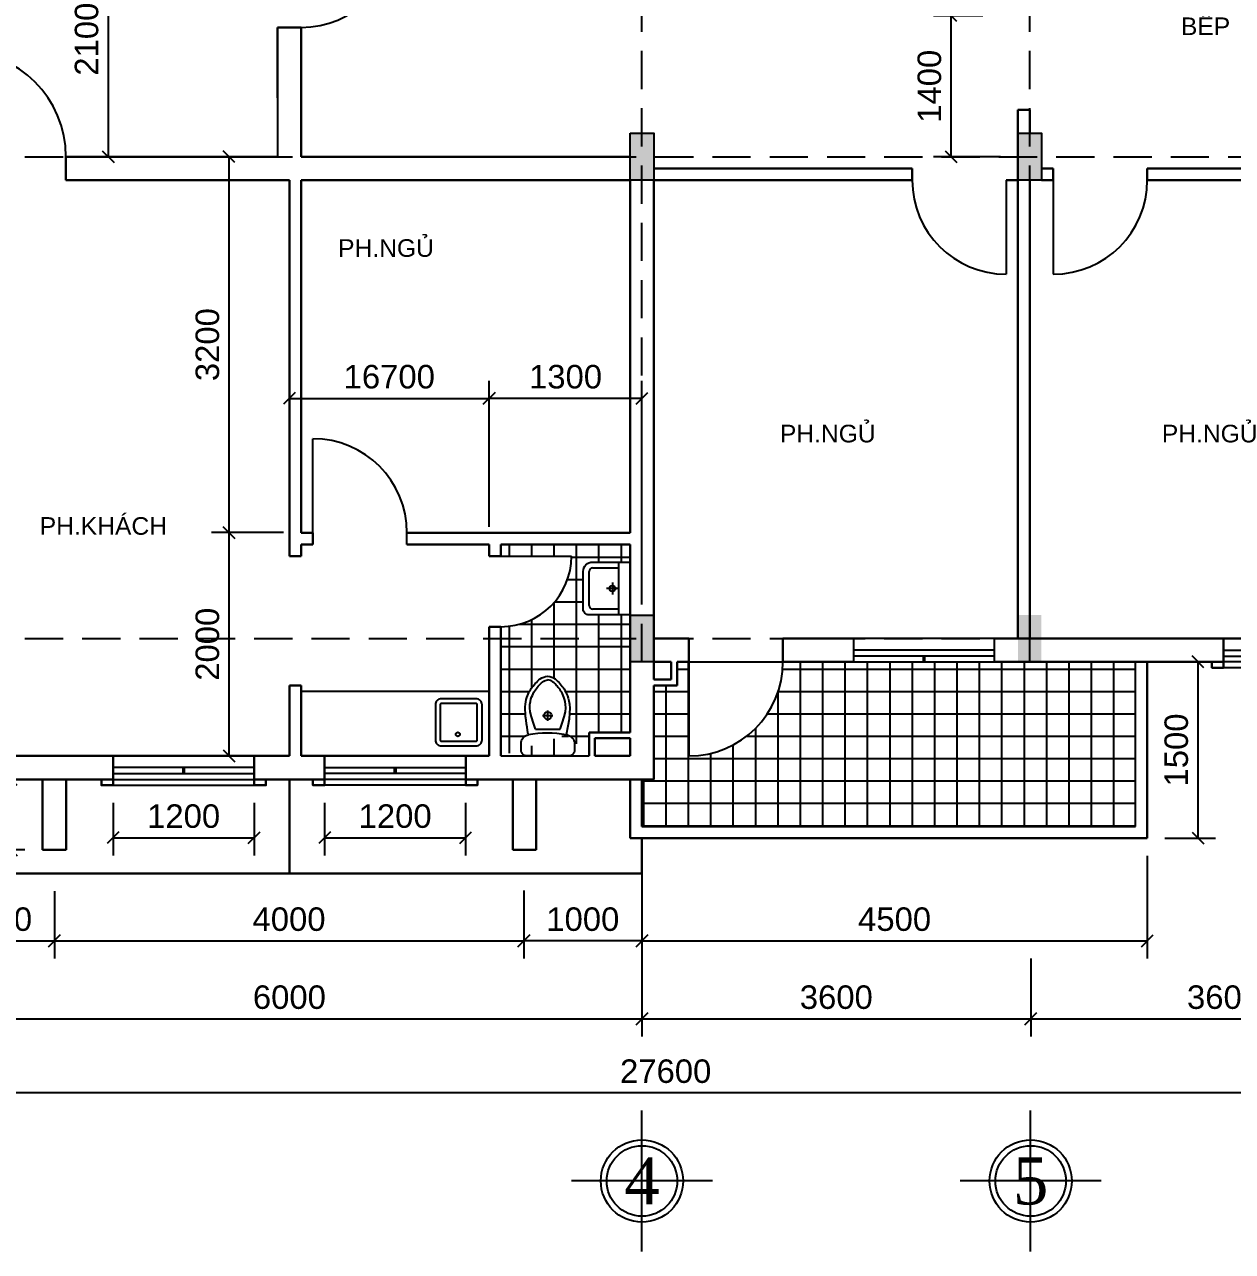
# Model space of a CAD drawing. Extents: x -100 to 171306, y -3236 to 60448.
# Drawn here: x 13390 to 23669, y 31381 to 41824 of the extents above; entities that cross this region are included whole.
import ezdxf
from ezdxf.enums import TextEntityAlignment as Align

# ---------------------------------------------------------------- set-up
doc = ezdxf.new("R2010")
doc.units = 0
doc.header["$LTSCALE"] = 1300
doc.linetypes.add('HIDDEN', pattern=[0.375, 0.25, -0.125])
doc.layers.get('0').update_dxf_attribs({"linetype": 'CONTINUOUS'})
doc.layers.get('DEFPOINTS').update_dxf_attribs({"linetype": 'CONTINUOUS'})
for name, color, linetype in [('11', 7, 'CONTINUOUS'), ('BAO', 3, 'CONTINUOUS'), ('COT', 1, 'CONTINUOUS'), ('CUA', 4, 'CONTINUOUS'), ('HATCH', 5, 'CONTINUOUS'), ('RANH', 2, 'CONTINUOUS'), ('TBI', 2, 'CONTINUOUS'), ('TEXT', 7, 'CONTINUOUS'), ('TIM', 6, 'CONTINUOUS')]:
    doc.layers.add(name, color=color, linetype=linetype)
doc.layers.add('TUONG', color=3, linetype='CONTINUOUS', lineweight=30)
doc.styles.add('T2', font='VNI-Times.TTF')
doc.styles.add('VN', font='VHELVEN.TTF')
doc.styles.add('VNI-HELVE', font='VHELVEN.TTF')
doc.dimstyles.new('DIM100S', dxfattribs={"dimscale": 0, "dimtxt": 200, "dimasz": 100, "dimexe": 150, "dimexo": 150, "dimgap": 80, "dimtad": 1, "dimdec": 0, "dimrnd": 50, "dimzin": 0, "dimdsep": 46, "dimtxsty": 'VNI-HELVE', "dimblk1": 'OBLIQUE', "dimblk2": 'OBLIQUE', "dimsah": 1, "dimcen": 0, "dimclrd": 6, "dimclre": 6, "dimclrt": 6, "dimadec": 0, "dimazin": 0, "dimtfac": 1, "dimtdec": 0, "dimtmove": 0, "dimatfit": 3, "dimfxl": 1, "dimtolj": 1, "dimtzin": 0, "dimarcsym": 0})
pattern_1 = [(0, (-200, -1000), (0, 190.5), []), (90, (-200, -1000), (-190.5, 1e-14), [])]

# ---------------------------------------------------------------- blocks, each defined once
blk = doc.blocks.new('PN')
at = {"layer": 'TEXT', "style": 'VN'}
blk.add_text('PH.NGUÛ', height=150, dxfattribs=at).set_placement((-476, -54))
blk = doc.blocks.new('S1200A')
at = {"layer": '11', "color": 4}
blk.add_line((-600, 50), (600, 50), dxfattribs=at)
blk.add_lwpolyline([(-600, 100), (600, 100), (600, 0), (-600, 0), (-600, 100)], dxfattribs=at)
at = {"layer": '11', "color": 4, "const_width": 30}
blk.add_lwpolyline([(0, 50), (0, 0)], dxfattribs=at)
blk = doc.blocks.new('B')
at = {"layer": 'TEXT', "style": 'VN'}
blk.add_text('BEÁP', height=150, dxfattribs=at).set_placement((-234, -123))
blk = doc.blocks.new('PK')
at = {"layer": 'TEXT', "style": 'VN'}
blk.add_text('PH.KHAÙCH', height=150, dxfattribs=at).set_placement((-539, -87))
blk = doc.blocks.new('_OBLIQUE')
at = {"color": 0, "linetype": 'ByBlock'}
blk.add_line((-0.5, -0.5), (0.5, 0.5), dxfattribs=at)
blk = doc.blocks.new('*D26')
at = {"color": 6, "linetype": 'ByBlock', "transparency": 16777216}
for p, q in [((13278, 35398), (13278, 36119)), ((13394, 35398), (13128, 35398)), ((13278, 34799), (13278, 35398)), ((13394, 34799), (13128, 34799))]:
    blk.add_line(p, q, dxfattribs=at)
at = {"layer": 'DEFPOINTS', "color": 0, "linetype": 'ByBlock', "transparency": 16777216}
for p in [(13278, 35398), (13544, 35398), (13544, 34799)]:
    blk.add_point(p, dxfattribs=at)
at = {"color": 6, "linetype": 'ByBlock', "transparency": 16777216, "xscale": 100, "yscale": 100, "zscale": 100}
for p, rotation in [((13278, 35398), 90), ((13278, 34799), 270)]:
    blk.add_blockref('_OBLIQUE', p, dxfattribs=dict(at, rotation=rotation))
at = {"color": 6, "linetype": 'ByBlock', "transparency": 16777216, "insert": (13095, 35808), "char_height": 200, "attachment_point": 5, "rotation": 90, "style": 'VNI-HELVE'}
blk.add_mtext('\\A1;600', dxfattribs=at)
blk = doc.blocks.new('*D27')
at = {"color": 6, "linetype": 'ByBlock', "transparency": 16777216}
for p, q in [((12644, 34448), (12644, 33875)), ((13644, 34448), (13644, 33875)), ((12644, 34025), (13644, 34025))]:
    blk.add_line(p, q, dxfattribs=at)
at = {"layer": 'DEFPOINTS', "color": 0, "linetype": 'ByBlock', "transparency": 16777216}
for p in [(12644, 34598), (13644, 34598), (13644, 34025)]:
    blk.add_point(p, dxfattribs=at)
at = {"color": 6, "linetype": 'ByBlock', "transparency": 16777216, "xscale": 100, "yscale": 100, "zscale": 100, "rotation": 180}
blk.add_blockref('_OBLIQUE', (12644, 34025), dxfattribs=at)
at = {"color": 6, "linetype": 'ByBlock', "transparency": 16777216, "xscale": 100, "yscale": 100, "zscale": 100}
blk.add_blockref('_OBLIQUE', (13644, 34025), dxfattribs=at)
at = {"color": 6, "linetype": 'ByBlock', "transparency": 16777216, "insert": (13144, 34208), "char_height": 200, "attachment_point": 5, "style": 'VNI-HELVE'}
blk.add_mtext('\\A1;1000', dxfattribs=at)
blk = doc.blocks.new('*D28')
at = {"color": 6, "linetype": 'ByBlock', "transparency": 16777216}
for p, q in [((17639, 34452), (17639, 33875)), ((13644, 34248), (13644, 33875)), ((13644, 34025), (17639, 34025))]:
    blk.add_line(p, q, dxfattribs=at)
at = {"layer": 'DEFPOINTS', "color": 0, "linetype": 'ByBlock', "transparency": 16777216}
for p in [(17639, 34602), (13644, 34398), (17639, 34025)]:
    blk.add_point(p, dxfattribs=at)
at = {"color": 6, "linetype": 'ByBlock', "transparency": 16777216, "xscale": 100, "yscale": 100, "zscale": 100, "rotation": 180}
blk.add_blockref('_OBLIQUE', (13644, 34025), dxfattribs=at)
at = {"color": 6, "linetype": 'ByBlock', "transparency": 16777216, "xscale": 100, "yscale": 100, "zscale": 100}
blk.add_blockref('_OBLIQUE', (17639, 34025), dxfattribs=at)
at = {"color": 6, "linetype": 'ByBlock', "transparency": 16777216, "insert": (15641, 34208), "char_height": 200, "attachment_point": 5, "style": 'VNI-HELVE'}
blk.add_mtext('\\A1;4000', dxfattribs=at)
blk = doc.blocks.new('*D29')
at = {"color": 6, "linetype": 'ByBlock', "transparency": 16777216}
for p, q in [((18644, 34448), (18644, 33875)), ((17639, 34252), (17639, 33875)), ((18644, 34025), (17639, 34025))]:
    blk.add_line(p, q, dxfattribs=at)
at = {"layer": 'DEFPOINTS', "color": 0, "linetype": 'ByBlock', "transparency": 16777216}
for p in [(18644, 34598), (17639, 34402), (17639, 34025)]:
    blk.add_point(p, dxfattribs=at)
at = {"color": 6, "linetype": 'ByBlock', "transparency": 16777216, "xscale": 100, "yscale": 100, "zscale": 100, "rotation": 180}
blk.add_blockref('_OBLIQUE', (17639, 34025), dxfattribs=at)
at = {"color": 6, "linetype": 'ByBlock', "transparency": 16777216, "xscale": 100, "yscale": 100, "zscale": 100}
blk.add_blockref('_OBLIQUE', (18644, 34025), dxfattribs=at)
at = {"color": 6, "linetype": 'ByBlock', "transparency": 16777216, "insert": (18141, 34208), "char_height": 200, "attachment_point": 5, "style": 'VNI-HELVE'}
blk.add_mtext('\\A1;1000', dxfattribs=at)
blk = doc.blocks.new('*D30')
at = {"color": 6, "linetype": 'ByBlock', "transparency": 16777216}
for p, q in [((23094, 36399), (23525, 36399)), ((23375, 36399), (23375, 34899)), ((23094, 34899), (23525, 34899))]:
    blk.add_line(p, q, dxfattribs=at)
at = {"layer": 'DEFPOINTS', "color": 0, "linetype": 'ByBlock', "transparency": 16777216}
for p in [(22944, 36399), (22944, 34899), (23375, 34899)]:
    blk.add_point(p, dxfattribs=at)
at = {"color": 6, "linetype": 'ByBlock', "transparency": 16777216, "xscale": 100, "yscale": 100, "zscale": 100}
for p, rotation in [((23375, 36399), 90), ((23375, 34899), 270)]:
    blk.add_blockref('_OBLIQUE', p, dxfattribs=dict(at, rotation=rotation))
at = {"color": 6, "linetype": 'ByBlock', "transparency": 16777216, "insert": (23192, 35649), "char_height": 200, "attachment_point": 5, "rotation": 90, "style": 'VNI-HELVE'}
blk.add_mtext('\\A1;1500', dxfattribs=at)
blk = doc.blocks.new('*D31')
at = {"color": 6, "linetype": 'ByBlock', "transparency": 16777216}
for p, q in [((18644, 34749), (18644, 33875)), ((22944, 34749), (22944, 33875)), ((18644, 34025), (22944, 34025))]:
    blk.add_line(p, q, dxfattribs=at)
at = {"layer": 'DEFPOINTS', "color": 0, "linetype": 'ByBlock', "transparency": 16777216}
for p in [(18644, 34899), (22944, 34899), (22944, 34025)]:
    blk.add_point(p, dxfattribs=at)
at = {"color": 6, "linetype": 'ByBlock', "transparency": 16777216, "xscale": 100, "yscale": 100, "zscale": 100, "rotation": 180}
blk.add_blockref('_OBLIQUE', (18644, 34025), dxfattribs=at)
at = {"color": 6, "linetype": 'ByBlock', "transparency": 16777216, "xscale": 100, "yscale": 100, "zscale": 100}
blk.add_blockref('_OBLIQUE', (22944, 34025), dxfattribs=at)
at = {"color": 6, "linetype": 'ByBlock', "transparency": 16777216, "insert": (20794, 34208), "char_height": 200, "attachment_point": 5, "style": 'VNI-HELVE'}
blk.add_mtext('\\A1;4500', dxfattribs=at)
blk = doc.blocks.new('*D34')
at = {"color": 6, "linetype": 'ByBlock', "transparency": 16777216}
for p, q in [((12644, 34549), (12644, 33211)), ((18644, 34448), (18644, 33211)), ((12644, 33361), (18644, 33361))]:
    blk.add_line(p, q, dxfattribs=at)
at = {"layer": 'DEFPOINTS', "color": 0, "linetype": 'ByBlock', "transparency": 16777216}
for p in [(12644, 34699), (18644, 34598), (18644, 33361)]:
    blk.add_point(p, dxfattribs=at)
at = {"color": 6, "linetype": 'ByBlock', "transparency": 16777216, "xscale": 100, "yscale": 100, "zscale": 100, "rotation": 180}
blk.add_blockref('_OBLIQUE', (12644, 33361), dxfattribs=at)
at = {"color": 6, "linetype": 'ByBlock', "transparency": 16777216, "xscale": 100, "yscale": 100, "zscale": 100}
blk.add_blockref('_OBLIQUE', (18644, 33361), dxfattribs=at)
at = {"color": 6, "linetype": 'ByBlock', "transparency": 16777216, "insert": (15644, 33544), "char_height": 200, "attachment_point": 5, "style": 'VNI-HELVE'}
blk.add_mtext('\\A1;6000', dxfattribs=at)
blk = doc.blocks.new('*D35')
at = {"color": 6, "linetype": 'ByBlock', "transparency": 16777216}
for p, q in [((18644, 34448), (18644, 33211)), ((21952, 33873), (21952, 33211)), ((18644, 33361), (21952, 33361))]:
    blk.add_line(p, q, dxfattribs=at)
at = {"layer": 'DEFPOINTS', "color": 0, "linetype": 'ByBlock', "transparency": 16777216}
for p in [(18644, 34598), (21952, 34023), (21952, 33361)]:
    blk.add_point(p, dxfattribs=at)
at = {"color": 6, "linetype": 'ByBlock', "transparency": 16777216, "xscale": 100, "yscale": 100, "zscale": 100, "rotation": 180}
blk.add_blockref('_OBLIQUE', (18644, 33361), dxfattribs=at)
at = {"color": 6, "linetype": 'ByBlock', "transparency": 16777216, "xscale": 100, "yscale": 100, "zscale": 100}
blk.add_blockref('_OBLIQUE', (21952, 33361), dxfattribs=at)
at = {"color": 6, "linetype": 'ByBlock', "transparency": 16777216, "insert": (20298, 33544), "char_height": 200, "attachment_point": 5, "style": 'VNI-HELVE'}
blk.add_mtext('\\A1;3600', dxfattribs=at)
blk = doc.blocks.new('*D36')
at = {"color": 6, "linetype": 'ByBlock', "transparency": 16777216}
for p, q in [((25234, 34577), (25234, 33211)), ((21952, 33673), (21952, 33211)), ((21952, 33361), (25234, 33361))]:
    blk.add_line(p, q, dxfattribs=at)
at = {"layer": 'DEFPOINTS', "color": 0, "linetype": 'ByBlock', "transparency": 16777216}
for p in [(25234, 34727), (21952, 33823), (25234, 33361)]:
    blk.add_point(p, dxfattribs=at)
at = {"color": 6, "linetype": 'ByBlock', "transparency": 16777216, "xscale": 100, "yscale": 100, "zscale": 100, "rotation": 180}
blk.add_blockref('_OBLIQUE', (21952, 33361), dxfattribs=at)
at = {"color": 6, "linetype": 'ByBlock', "transparency": 16777216, "xscale": 100, "yscale": 100, "zscale": 100}
blk.add_blockref('_OBLIQUE', (25234, 33361), dxfattribs=at)
at = {"color": 6, "linetype": 'ByBlock', "transparency": 16777216, "insert": (23593, 33544), "char_height": 200, "attachment_point": 5, "style": 'VNI-HELVE'}
blk.add_mtext('\\A1;3600', dxfattribs=at)
blk = doc.blocks.new('*D63')
at = {"color": 6, "linetype": 'ByBlock', "transparency": 16777216}
for p, q in [((5848, 34538), (5848, 32581)), ((31844, 34549), (31844, 32581)), ((31844, 32731), (5848, 32731))]:
    blk.add_line(p, q, dxfattribs=at)
at = {"layer": 'DEFPOINTS', "color": 0, "linetype": 'ByBlock', "transparency": 16777216}
for p in [(5848, 34688), (31844, 34699), (5848, 32731)]:
    blk.add_point(p, dxfattribs=at)
at = {"color": 6, "linetype": 'ByBlock', "transparency": 16777216, "xscale": 100, "yscale": 100, "zscale": 100, "rotation": 180}
blk.add_blockref('_OBLIQUE', (5848, 32731), dxfattribs=at)
at = {"color": 6, "linetype": 'ByBlock', "transparency": 16777216, "xscale": 100, "yscale": 100, "zscale": 100}
blk.add_blockref('_OBLIQUE', (31844, 32731), dxfattribs=at)
at = {"color": 6, "linetype": 'ByBlock', "transparency": 16777216, "insert": (18846, 32914), "char_height": 200, "attachment_point": 5, "style": 'VNI-HELVE'}
blk.add_mtext('\\A1;27600', dxfattribs=at)
blk = doc.blocks.new('*D118')
at = {"color": 6, "linetype": 'ByBlock', "transparency": 16777216}
for p, q in [((14594, 42699), (13952, 42699)), ((14102, 42699), (14102, 40699)), ((15394, 40699), (13952, 40699))]:
    blk.add_line(p, q, dxfattribs=at)
at = {"layer": 'DEFPOINTS', "color": 0, "linetype": 'ByBlock', "transparency": 16777216}
for p in [(14744, 42699), (14102, 40699), (15544, 40699)]:
    blk.add_point(p, dxfattribs=at)
at = {"color": 6, "linetype": 'ByBlock', "transparency": 16777216, "xscale": 100, "yscale": 100, "zscale": 100}
for p, rotation in [((14102, 42699), 90), ((14102, 40699), 270)]:
    blk.add_blockref('_OBLIQUE', p, dxfattribs=dict(at, rotation=rotation))
at = {"color": 6, "linetype": 'ByBlock', "transparency": 16777216, "insert": (13919, 41699), "char_height": 200, "attachment_point": 5, "rotation": 90, "style": 'VNI-HELVE'}
blk.add_mtext('\\A1;2100', dxfattribs=at)
blk = doc.blocks.new('*D120')
at = {"color": 6, "linetype": 'ByBlock', "transparency": 16777216}
for p, q in [((15394, 40699), (14980, 40699)), ((15130, 40699), (15130, 37499)), ((15594, 37499), (14980, 37499))]:
    blk.add_line(p, q, dxfattribs=at)
at = {"layer": 'DEFPOINTS', "color": 0, "linetype": 'ByBlock', "transparency": 16777216}
for p in [(15544, 40699), (15130, 37499), (15744, 37499)]:
    blk.add_point(p, dxfattribs=at)
at = {"color": 6, "linetype": 'ByBlock', "transparency": 16777216, "xscale": 100, "yscale": 100, "zscale": 100}
for p, rotation in [((15130, 40699), 90), ((15130, 37499), 270)]:
    blk.add_blockref('_OBLIQUE', p, dxfattribs=dict(at, rotation=rotation))
at = {"color": 6, "linetype": 'ByBlock', "transparency": 16777216, "insert": (14947, 39099), "char_height": 200, "attachment_point": 5, "rotation": 90, "style": 'VNI-HELVE'}
blk.add_mtext('\\A1;3200', dxfattribs=at)
blk = doc.blocks.new('*D121')
at = {"color": 6, "linetype": 'ByBlock', "transparency": 16777216}
for p, q in [((15444, 37499), (14980, 37499)), ((15130, 37499), (15130, 35599)), ((15494, 35599), (14980, 35599))]:
    blk.add_line(p, q, dxfattribs=at)
at = {"layer": 'DEFPOINTS', "color": 0, "linetype": 'ByBlock', "transparency": 16777216}
for p in [(15594, 37499), (15130, 35599), (15644, 35599)]:
    blk.add_point(p, dxfattribs=at)
at = {"color": 6, "linetype": 'ByBlock', "transparency": 16777216, "xscale": 100, "yscale": 100, "zscale": 100}
for p, rotation in [((15130, 37499), 90), ((15130, 35599), 270)]:
    blk.add_blockref('_OBLIQUE', p, dxfattribs=dict(at, rotation=rotation))
at = {"color": 6, "linetype": 'ByBlock', "transparency": 16777216, "insert": (14947, 36549), "char_height": 200, "attachment_point": 5, "rotation": 90, "style": 'VNI-HELVE'}
blk.add_mtext('\\A1;2000', dxfattribs=at)
blk = doc.blocks.new('*D122')
at = {"color": 6, "linetype": 'ByBlock', "transparency": 16777216}
for p, q in [((15644, 37449), (15644, 38792)), ((17344, 37549), (17344, 38792)), ((15644, 38642), (17344, 38642))]:
    blk.add_line(p, q, dxfattribs=at)
at = {"layer": 'DEFPOINTS', "color": 0, "linetype": 'ByBlock', "transparency": 16777216}
for p in [(17344, 38642), (17344, 37399), (15644, 37299)]:
    blk.add_point(p, dxfattribs=at)
at = {"color": 6, "linetype": 'ByBlock', "transparency": 16777216, "xscale": 100, "yscale": 100, "zscale": 100, "rotation": 180}
blk.add_blockref('_OBLIQUE', (15644, 38642), dxfattribs=at)
at = {"color": 6, "linetype": 'ByBlock', "transparency": 16777216, "xscale": 100, "yscale": 100, "zscale": 100}
blk.add_blockref('_OBLIQUE', (17344, 38642), dxfattribs=at)
at = {"color": 6, "linetype": 'ByBlock', "transparency": 16777216, "insert": (16494, 38825), "char_height": 200, "attachment_point": 5, "style": 'VNI-HELVE'}
blk.add_mtext('\\A1;16700', dxfattribs=at)
blk = doc.blocks.new('*D123')
at = {"color": 6, "linetype": 'ByBlock', "transparency": 16777216}
for p, q in [((17344, 37699), (17344, 38792)), ((18644, 36948), (18644, 38792)), ((18644, 38642), (17344, 38642))]:
    blk.add_line(p, q, dxfattribs=at)
at = {"layer": 'DEFPOINTS', "color": 0, "linetype": 'ByBlock', "transparency": 16777216}
for p in [(17344, 38642), (17344, 37549), (18644, 36798)]:
    blk.add_point(p, dxfattribs=at)
at = {"color": 6, "linetype": 'ByBlock', "transparency": 16777216, "xscale": 100, "yscale": 100, "zscale": 100, "rotation": 180}
blk.add_blockref('_OBLIQUE', (17344, 38642), dxfattribs=at)
at = {"color": 6, "linetype": 'ByBlock', "transparency": 16777216, "xscale": 100, "yscale": 100, "zscale": 100}
blk.add_blockref('_OBLIQUE', (18644, 38642), dxfattribs=at)
at = {"color": 6, "linetype": 'ByBlock', "transparency": 16777216, "insert": (17994, 38825), "char_height": 200, "attachment_point": 5, "style": 'VNI-HELVE'}
blk.add_mtext('\\A1;1300', dxfattribs=at)
blk = doc.blocks.new('*D125')
at = {"color": 6, "linetype": 'ByBlock', "transparency": 16777216}
for p, q in [((21544, 41899), (21124, 41899)), ((21274, 41899), (21274, 40698)), ((21694, 40698), (21124, 40698))]:
    blk.add_line(p, q, dxfattribs=at)
at = {"layer": 'DEFPOINTS', "color": 0, "linetype": 'ByBlock', "transparency": 16777216}
for p in [(21694, 41899), (21274, 40698), (21844, 40698)]:
    blk.add_point(p, dxfattribs=at)
at = {"color": 6, "linetype": 'ByBlock', "transparency": 16777216, "xscale": 100, "yscale": 100, "zscale": 100}
for p, rotation in [((21274, 41899), 90), ((21274, 40698), 270)]:
    blk.add_blockref('_OBLIQUE', p, dxfattribs=dict(at, rotation=rotation))
at = {"color": 6, "linetype": 'ByBlock', "transparency": 16777216, "insert": (21091, 41298), "char_height": 200, "attachment_point": 5, "rotation": 90, "style": 'VNI-HELVE'}
blk.add_mtext('\\A1;1400', dxfattribs=at)
blk = doc.blocks.new('*D280')
at = {"color": 6, "linetype": 'ByBlock', "transparency": 16777216}
for p, q in [((14144, 35199), (14144, 34752)), ((15344, 35199), (15344, 34752)), ((14144, 34902), (15344, 34902))]:
    blk.add_line(p, q, dxfattribs=at)
at = {"layer": 'DEFPOINTS', "color": 0, "linetype": 'ByBlock', "transparency": 16777216}
for p in [(14144, 35349), (15344, 35349), (15344, 34902)]:
    blk.add_point(p, dxfattribs=at)
at = {"color": 6, "linetype": 'ByBlock', "transparency": 16777216, "xscale": 100, "yscale": 100, "zscale": 100, "rotation": 180}
blk.add_blockref('_OBLIQUE', (14144, 34902), dxfattribs=at)
at = {"color": 6, "linetype": 'ByBlock', "transparency": 16777216, "xscale": 100, "yscale": 100, "zscale": 100}
blk.add_blockref('_OBLIQUE', (15344, 34902), dxfattribs=at)
at = {"color": 6, "linetype": 'ByBlock', "transparency": 16777216, "insert": (14744, 35085), "char_height": 200, "attachment_point": 5, "style": 'VNI-HELVE'}
blk.add_mtext('\\A1;1200', dxfattribs=at)
blk = doc.blocks.new('*D281')
at = {"color": 6, "linetype": 'ByBlock', "transparency": 16777216}
for p, q in [((15944, 35199), (15944, 34752)), ((17144, 35199), (17144, 34752)), ((15944, 34902), (17144, 34902))]:
    blk.add_line(p, q, dxfattribs=at)
at = {"layer": 'DEFPOINTS', "color": 0, "linetype": 'ByBlock', "transparency": 16777216}
for p in [(15944, 35349), (17144, 35349), (17144, 34902)]:
    blk.add_point(p, dxfattribs=at)
at = {"color": 6, "linetype": 'ByBlock', "transparency": 16777216, "xscale": 100, "yscale": 100, "zscale": 100, "rotation": 180}
blk.add_blockref('_OBLIQUE', (15944, 34902), dxfattribs=at)
at = {"color": 6, "linetype": 'ByBlock', "transparency": 16777216, "xscale": 100, "yscale": 100, "zscale": 100}
blk.add_blockref('_OBLIQUE', (17144, 34902), dxfattribs=at)
at = {"color": 6, "linetype": 'ByBlock', "transparency": 16777216, "insert": (16544, 35085), "char_height": 200, "attachment_point": 5, "style": 'VNI-HELVE'}
blk.add_mtext('\\A1;1200', dxfattribs=at)

msp = doc.modelspace()

# ---------------------------------------------------------------- hatches: boundary and pattern name
at = {"layer": 'HATCH', "linetype": 'Continuous'}
h = msp.add_hatch(dxfattribs=at)
h.set_pattern_fill('NET', color=5, scale=60, style=0)
h.set_pattern_definition(pattern_1)
edge = h.paths.add_edge_path(flags=16)
edge.add_line((18544.1, 37248.6), (18544.1, 36798.6))
edge.add_line((18544.1, 36798.6), (18194.1, 36798.6))
edge.add_arc((18194.1, 36848.6), 50, 180, 270, ccw=False)
edge.add_line((18144.1, 36848.6), (18144.1, 37168.6))
edge.add_arc((18224.1, 37168.6), 80, 90, 180, ccw=False)
edge.add_line((18224.1, 37248.6), (18544.1, 37248.6))
edge = h.paths.add_edge_path()
edge.add_arc((17995.4, 35703.2), 75, 0, 79.29075, ccw=False)
edge.add_line((18070.4, 35703.2), (18070.4, 35648.1))
edge.add_arc((18020.4, 35648.1), 50, -90, 0, ccw=False)
edge.add_line((18020.4, 35598.1), (17665.4, 35598.1))
edge.add_arc((17665.4, 35648.1), 50, 180, 270, ccw=False)
edge.add_line((17615.4, 35648.1), (17615.4, 35703.2))
edge.add_arc((17690.4, 35703.2), 75, 99.49315, 179.99077, ccw=False)
edge.add_line((17678.1, 35777.2), (17677, 35782.8))
edge.add_line((17677, 35782.8), (17674.4, 35796.6))
edge.add_line((17674.4, 35796.6), (17670.7, 35816.9))
edge.add_line((17670.7, 35816.9), (17666.4, 35842.3))
edge.add_line((17666.4, 35842.3), (17661.9, 35871.2))
edge.add_line((17661.9, 35871.2), (17657.7, 35902.1))
edge.add_line((17657.7, 35902.1), (17654.1, 35933.3))
edge.add_line((17654.1, 35933.3), (17651.8, 35963.3))
edge.add_line((17651.8, 35963.3), (17650.9, 35990.9))
edge.add_line((17650.9, 35990.9), (17651.4, 36015.9))
edge.add_line((17651.4, 36015.9), (17653.2, 36038.6))
edge.add_line((17653.2, 36038.6), (17656.1, 36059.2))
edge.add_line((17656.1, 36059.2), (17659.9, 36077.9))
edge.add_line((17659.9, 36077.9), (17664.6, 36094.9))
edge.add_line((17664.6, 36094.9), (17669.9, 36110.4))
edge.add_line((17669.9, 36110.4), (17675.7, 36124.6))
edge.add_line((17675.7, 36124.6), (17681.9, 36137.7))
edge.add_line((17681.9, 36137.7), (17688.5, 36149.8))
edge.add_line((17688.5, 36149.8), (17695.4, 36161.3))
edge.add_line((17695.4, 36161.3), (17702.7, 36172.1))
edge.add_line((17702.7, 36172.1), (17710.4, 36182.6))
edge.add_line((17710.4, 36182.6), (17718.5, 36192.9))
edge.add_line((17718.5, 36192.9), (17727.1, 36203.2))
edge.add_line((17727.1, 36203.2), (17736.2, 36213.6))
edge.add_line((17736.2, 36213.6), (17745.7, 36224.2))
edge.add_line((17745.7, 36224.2), (17756, 36234.8))
edge.add_line((17756, 36234.8), (17767.1, 36245.1))
edge.add_line((17767.1, 36245.1), (17779.3, 36254.6))
edge.add_line((17779.3, 36254.6), (17792.8, 36263))
edge.add_line((17792.8, 36263), (17807.8, 36269.9))
edge.add_line((17807.8, 36269.9), (17824.4, 36275.1))
edge.add_line((17824.4, 36275.1), (17842.9, 36278.1))
edge.add_line((17842.9, 36278.1), (17861.4, 36274.8))
edge.add_line((17861.4, 36274.8), (17877.9, 36269.3))
edge.add_line((17877.9, 36269.3), (17892.7, 36262.1))
edge.add_line((17892.7, 36262.1), (17906.1, 36253.5))
edge.add_line((17906.1, 36253.5), (17918.1, 36243.8))
edge.add_line((17918.1, 36243.8), (17929.1, 36233.3))
edge.add_line((17929.1, 36233.3), (17939.2, 36222.5))
edge.add_line((17939.2, 36222.5), (17948.5, 36211.7))
edge.add_line((17948.5, 36211.7), (17957.4, 36201.2))
edge.add_line((17957.4, 36201.2), (17965.9, 36190.6))
edge.add_line((17965.9, 36190.6), (17973.9, 36179.7))
edge.add_line((17973.9, 36179.7), (17981.7, 36168.2))
edge.add_line((17981.7, 36168.2), (17989.1, 36155.8))
edge.add_line((17989.1, 36155.8), (17996.4, 36142.1))
edge.add_line((17996.4, 36142.1), (18003.4, 36126.8))
edge.add_line((18003.4, 36126.8), (18010.3, 36109.7))
edge.add_line((18010.3, 36109.7), (18017, 36090.1))
edge.add_line((18017, 36090.1), (18022.9, 36067))
edge.add_line((18022.9, 36067), (18027.2, 36039))
edge.add_line((18027.2, 36039), (18029.3, 36004.8))
edge.add_line((18029.3, 36004.8), (18028.3, 35962.9))
edge.add_line((18028.3, 35962.9), (18023.6, 35912.2))
edge.add_line((18023.6, 35912.2), (18014.4, 35851.1))
edge.add_line((18014.4, 35851.1), (18000.1, 35778.4))
edge.add_line((17444.1, 35598.6), (18194.1, 35598.6))
edge.add_line((17444.1, 35598.1), (17444.1, 36698.6))
edge.add_arc((17444.1, 37298.6), 600, 270, 360)
edge.add_line((17444.1, 37298.6), (18044.1, 37298.6))
edge.add_line((17444.1, 37298.6), (17444.1, 37398.6))
edge.add_line((17444.1, 37398.6), (18544.1, 37398.6))
edge.add_line((18544.1, 37398.6), (18544.1, 35799.1))
edge.add_line((18194.1, 35799.1), (18544.1, 35799.1))
edge.add_line((18194.1, 35598.6), (18194.1, 35799.1))
h = msp.add_hatch(dxfattribs=at)
h.set_pattern_fill('NET', color=5, scale=60, style=0)
h.set_pattern_definition(pattern_1)
h.paths.add_polyline_path([(22844.1, 36398.6), (21844.1, 36398.6), (21644.1, 36398.6), (20444.1, 36398.6), (19844.1, 36398.6, -0.4142136), (19044.1, 35598.6), (19044.1, 36398.6), (18944.1, 36398.6), (18944.1, 36198.6), (18744.1, 36198.6), (18744.1, 35398.6), (18644.1, 35398.6), (18644.1, 34998.6), (22844.1, 34998.6)])

# ---------------------------------------------------------------- linework, layer by layer
at = {"layer": 'BAO', "color": 3, "linetype": 'Continuous'}
for p, q in [((15544.1, 41798.6), (15544.1, 40698.6)), ((15544.1, 40698.6), (13742.8, 40698.6)), ((22944.1, 34898.6), (22944.1, 36398.6)), ((18644.1, 31380.8), (18644.1, 32580.8)), ((21951.8, 31380.8), (21951.8, 32580.8)), ((19244.1, 31980.8), (18044.1, 31980.8)), ((22551.8, 31980.8), (21351.8, 31980.8))]:
    msp.add_line(p, q, dxfattribs=at)
for centre, radius in [((18644.1, 31980.8), 350), ((18644.1, 31980.8), 300), ((21951.8, 31980.8), 350), ((21951.8, 31980.8), 300)]:
    msp.add_circle(centre, radius, dxfattribs=at)
at = {"layer": 'COT', "linetype": 'Continuous'}
for points in [[(18544.1, 40897.9), (18744.1, 40897.9), (18744.1, 40498.6), (18544.1, 40498.6)], [(21844.1, 40897.9), (22044.1, 40897.9), (22044.1, 40498.6), (21844.1, 40498.6)], [(18544.1, 36797.9), (18744.1, 36797.9), (18744.1, 36398.6), (18544.1, 36398.6)]]:
    msp.add_lwpolyline(points, close=True, dxfattribs=at)
for points in [[(18544.1, 40498.6), (18744.1, 40498.6), (18544.1, 40897.9), (18744.1, 40897.9)], [(21844.1, 40498.6), (22044.1, 40498.6), (21844.1, 40897.9), (22044.1, 40897.9)], [(18544.1, 36398.6), (18744.1, 36398.6), (18544.1, 36797.9), (18744.1, 36797.9)], [(21844.1, 36398.6), (22044.1, 36398.6), (21844.1, 36797.9), (22044.1, 36797.9)]]:
    msp.add_solid(points, dxfattribs=at)
at = {"layer": 'CUA', "color": 4, "linetype": 'Continuous'}
for p, q in [((21744.1, 40498.6), (21744.1, 39698.6)), ((22144.1, 40498.6), (22144.1, 39698.6)), ((15844.1, 37498.6), (15844.1, 38298.6)), ((21644.1, 36598.6), (20444.1, 36598.6)), ((20444.1, 36598.6), (20444.1, 36398.6)), ((21644.1, 36398.6), (21644.1, 36598.6)), ((21644.1, 36498.6), (20444.1, 36498.6)), ((21644.1, 36448.6), (20444.1, 36448.6)), ((20444.1, 36398.6), (21644.1, 36398.6)), ((24794.1, 36348.6), (23594.1, 36348.6)), ((15744.1, 36148.6), (17344.1, 36148.6)), ((14144.1, 35348.6), (15344.1, 35348.6)), ((17144.1, 35348.6), (15944.1, 35348.6))]:
    msp.add_line(p, q, dxfattribs=at)
at = {"layer": 'CUA', "color": 3, "linetype": 'Continuous'}
for p, q in [((16644.1, 37398.6), (16644.1, 37498.6)), ((16644.1, 37398.6), (16644.1, 37498.6)), ((17444.1, 37298.6), (18044.1, 37298.6)), ((19044.1, 36398.6), (19044.1, 35598.6)), ((22844.1, 34998.6), (22844.1, 36398.6)), ((22944.1, 36398.6), (22944.1, 34898.6)), ((18544.1, 34898.6), (18544.1, 35398.6)), ((18644.1, 34998.6), (18644.1, 35398.6)), ((18644.1, 34998.6), (22844.1, 34998.6)), ((22944.1, 34898.6), (18544.1, 34898.6))]:
    msp.add_line(p, q, dxfattribs=at)
at = {"layer": 'CUA', "color": 4, "linetype": 'Continuous', "const_width": 30}
msp.add_lwpolyline([(21044.1, 36398.6), (21044.1, 36448.6)], dxfattribs=at)
at = {"layer": 'CUA', "color": 4, "linetype": 'Continuous'}
for centre, radius, start, end in [((15744.1, 42598.6), 800, 270, 0), ((12842.8, 40698.6), 900, 0, 90), ((21744.1, 40498.6), 800, 180, 270), ((22144.1, 40498.6), 800, 270, 0), ((15844.1, 37498.6), 800, 0, 90), ((19044.1, 36398.6), 800, 270, 0)]:
    msp.add_arc(centre, radius, start, end, dxfattribs=at)
at = {"layer": 'CUA', "color": 3, "linetype": 'Continuous'}
msp.add_arc((17444.1, 37298.6), 600, 270, 0, dxfattribs=at)
at = {"layer": 'RANH', "color": 2, "linetype": 'HIDDEN'}
for p, q in [((18644.1, 36398.6), (18644.1, 57559.7)), ((21944.1, 36398.6), (21944.1, 57559.7)), ((5594.1, 40698.3), (64365.3, 40698.3)), ((5594.1, 36598.3), (64365.3, 36598.3))]:
    msp.add_line(p, q, dxfattribs=at)
at = {"layer": 'RANH', "color": 2, "linetype": 'Continuous'}
msp.add_lwpolyline([(19044.1, 36398.6), (19844.1, 36398.6)], dxfattribs=at)
at = {"layer": 'TBI', "color": 2, "linetype": 'Continuous'}
for p, q in [((18224.1, 37198.6), (18444.1, 37198.6)), ((18444.1, 37248.6), (18444.1, 36798.6)), ((18444.1, 37248.6), (18444.1, 36798.6)), ((18194.1, 36878.6), (18194.1, 37168.6)), ((18392.7, 37073.6), (18392.7, 36973.6)), ((18442.7, 37023.6), (18342.7, 37023.6)), ((18444.1, 36848.6), (18224.1, 36848.6)), ((17798.8, 35942.1), (17887, 35942.1)), ((17842.9, 35898), (17842.9, 35986.2)), ((17738.6, 35827.2), (17947.2, 35827.2)), ((17444.1, 35598.6), (18194.1, 35598.6))]:
    msp.add_line(p, q, dxfattribs=at)
for points in [[(18544.1, 37248.6), (18544.1, 36798.6), (18194.1, 36798.6, -0.4142136), (18144.1, 36848.6), (18144.1, 37168.6, -0.4142136), (18224.1, 37248.6)], [(16886, 36034.2), (16886, 35734.2, 0.4142136), (16936, 35684.2), (17233.3, 35684.2, 0.4142136), (17283.3, 35734.2), (17283.3, 36034.2, 0.4142136), (17233.3, 36084.2), (16936, 36084.2, 0.4142136)], [(16926, 36034.2), (16926, 35734.2, 0.4142136), (16936, 35724.2), (17233.3, 35724.2, 0.4142136), (17243.3, 35734.2), (17243.3, 36034.2, 0.4142136), (17233.3, 36044.2), (16936, 36044.2, 0.4142136)]]:
    msp.add_lwpolyline(points, format="xyb", close=True, dxfattribs=at)
msp.add_lwpolyline([(18009.4, 35776.9, -0.3604695), (18070.4, 35703.2), (18070.4, 35703.2), (18070.4, 35648.1, -0.4142136), (18020.4, 35598.1), (17665.4, 35598.1, -0.4142136), (17615.4, 35648.1), (17615.4, 35703.2, -0.3664311), (17678.1, 35777.2), (17677, 35782.8), (17674.4, 35796.6), (17670.7, 35816.9), (17666.4, 35842.3), (17661.9, 35871.2), (17657.7, 35902.1), (17654.1, 35933.3), (17651.8, 35963.3), (17650.9, 35990.9), (17651.4, 36015.9), (17653.2, 36038.6), (17656.1, 36059.2), (17659.9, 36077.9), (17664.6, 36094.9), (17669.9, 36110.4), (17675.7, 36124.6), (17681.9, 36137.7), (17688.5, 36149.8), (17695.4, 36161.3), (17702.7, 36172.1), (17710.4, 36182.6), (17718.5, 36192.9), (17727.1, 36203.2), (17736.2, 36213.6), (17745.7, 36224.2), (17756, 36234.8), (17767.1, 36245.1), (17779.3, 36254.6), (17792.8, 36263), (17807.8, 36269.9), (17824.4, 36275.1), (17842.9, 36278.1), (17861.4, 36274.8), (17877.9, 36269.3), (17892.7, 36262.1), (17906.1, 36253.5), (17918.1, 36243.8), (17929.1, 36233.3), (17939.2, 36222.5), (17948.5, 36211.7), (17957.4, 36201.2), (17965.9, 36190.6), (17973.9, 36179.7), (17981.7, 36168.2), (17989.1, 36155.8), (17996.4, 36142.1), (18003.4, 36126.8), (18010.3, 36109.7), (18017, 36090.1), (18022.9, 36067), (18027.2, 36039), (18029.3, 36004.8), (18028.3, 35962.9), (18023.6, 35912.2), (18014.4, 35851.1), (18000.1, 35778.4)], format="xyb", dxfattribs=at)
for points in [[(17738.6, 35827.2), (17720.9, 35878.7), (17703.2, 35930.3), (17692.4, 35973.2), (17690.2, 36008.2), (17691.3, 36037.4), (17694.7, 36061.2), (17699.7, 36081.1), (17705.6, 36098.5), (17711.9, 36114.1), (17718.3, 36127.9), (17724.7, 36140), (17731.2, 36151), (17738.1, 36161.2), (17745.4, 36171), (17753.2, 36180.8), (17761.7, 36190.9), (17770.5, 36201.1), (17779.6, 36210.7), (17788.9, 36219.6), (17798.6, 36227.4), (17808.9, 36234.1), (17820, 36239.5), (17832.4, 36243.6), (17842.9, 36245.5)], [(17947.2, 35827.2), (17964.9, 35878.7), (17982.6, 35930.3), (17993.5, 35973.2), (17995.6, 36008.2), (17994.6, 36037.4), (17991.2, 36061.2), (17986.2, 36081.1), (17980.2, 36098.5), (17973.9, 36114.1), (17967.6, 36127.9), (17961.2, 36140), (17954.6, 36151), (17947.7, 36161.2), (17940.5, 36171), (17932.6, 36180.8), (17924.1, 36190.9), (17915.3, 36201.1), (17906.3, 36210.7), (17897, 36219.6), (17887.2, 36227.4), (17876.9, 36234.1), (17865.8, 36239.5), (17853.4, 36243.6), (17842.9, 36245.5)]]:
    msp.add_lwpolyline(points, dxfattribs=at)
for centre, radius in [((18392.7, 37023.6), 25), ((17842.9, 35942.1), 32.4), ((17077.2, 35782.1), 17.6)]:
    msp.add_circle(centre, radius, dxfattribs=at)
for centre, radius, start, end in [((18224.1, 37168.6), 30, 90, 180), ((18224.1, 36878.6), 30, 180, 270), ((17842.9, 34896.8), 895.7, 79.89411, 100.70925), ((17988.6, 35681.8), 97.4, 77.66548, 83.21876)]:
    msp.add_arc(centre, radius, start, end, dxfattribs=at)
at = {"layer": 'TUONG', "color": 3, "linetype": 'ByBlock'}
msp.add_line((15744.1, 41798.6), (15544.1, 41798.6), dxfattribs=at)
at = {"layer": 'TUONG', "color": 3}
for p, q in [((15544.1, 41198.6), (15544.1, 41798.6)), ((15744.1, 40698.6), (15744.1, 41798.6)), ((21844.1, 40498.6), (21844.1, 41098.6)), ((21844.1, 41098.6), (21944.1, 41098.6)), ((21944.1, 40897.9), (21944.1, 41098.6)), ((13742.8, 40698.6), (13742.8, 40498.6)), ((15544.1, 40698.6), (13742.8, 40698.6)), ((18544.1, 40698.6), (15744.1, 40698.6)), ((18544.1, 40698.6), (15744.1, 40698.6)), ((18744.1, 40598.6), (20944.1, 40598.6)), ((20944.1, 40598.6), (20944.1, 40498.6)), ((22044.1, 40598.6), (22144.1, 40598.6)), ((22044.1, 40598.6), (22144.1, 40598.6)), ((22144.1, 40598.6), (22144.1, 40498.6)), ((22944.1, 40598.6), (22944.1, 40498.6)), ((22944.1, 40598.6), (25144.1, 40598.6)), ((22944.1, 40598.6), (25144.1, 40598.6)), ((13742.8, 40498.6), (15644.1, 40498.6)), ((15644.1, 37298.6), (15644.1, 40498.6)), ((15744.1, 37498.6), (15744.1, 40498.6)), ((15744.1, 40498.6), (18544.1, 40498.6)), ((18544.1, 40498.6), (18544.1, 37498.6)), ((18744.1, 40498.6), (20944.1, 40498.6)), ((18744.1, 40498.6), (18744.1, 37098.6)), ((18744.1, 40498.6), (18744.1, 36248.6)), ((21844.1, 36598.6), (21844.1, 40498.6)), ((21944.1, 40498.6), (21944.1, 36598.6)), ((22144.1, 40498.6), (22044.1, 40498.6)), ((25144.1, 40498.6), (22944.1, 40498.6)), ((15744.1, 37498.6), (15844.1, 37498.6)), ((15844.1, 37398.6), (15844.1, 37498.6)), ((16644.1, 37498.6), (18544.1, 37498.6)), ((17344.1, 37498.6), (17344.1, 37498.6)), ((15744.1, 37398.6), (15844.1, 37398.6)), ((15744.1, 37298.6), (15744.1, 37398.6)), ((16644.1, 37398.6), (17344.1, 37398.6)), ((17344.1, 37398.6), (17344.1, 37398.6)), ((17344.1, 37298.6), (17344.1, 37398.6)), ((17444.1, 37398.6), (18544.1, 37398.6)), ((17444.1, 37298.6), (17444.1, 37398.6)), ((18544.1, 37398.6), (18544.1, 35799.1)), ((15644.1, 37298.6), (15744.1, 37298.6)), ((17444.1, 37298.6), (17344.1, 37298.6)), ((17444.1, 36698.6), (17344.1, 36698.6)), ((17344.1, 35598.6), (17344.1, 36698.6)), ((17444.1, 35598.1), (17444.1, 36698.6)), ((18744.1, 36598.6), (19044.1, 36598.6)), ((19044.1, 36598.6), (19044.1, 36398.6)), ((19844.1, 36598.6), (20444.1, 36598.6)), ((19844.1, 36398.6), (19844.1, 36598.6)), ((21644.1, 36598.6), (22044.1, 36598.6)), ((22044.1, 36598.6), (24794.1, 36598.6)), ((23594.1, 36598.6), (23594.1, 36398.6)), ((18894.1, 36398.6), (18744.1, 36398.6)), ((18894.1, 36398.6), (18894.1, 36248.6)), ((19044.1, 36398.6), (18944.1, 36398.6)), ((18944.1, 36398.6), (18944.1, 36198.6)), ((20444.1, 36398.6), (19844.1, 36398.6)), ((21644.1, 36398.6), (21844.1, 36398.6)), ((23494.1, 36398.6), (21844.1, 36398.6)), ((22944.1, 36398.6), (22944.1, 34898.6)), ((23594.1, 36398.6), (22944.1, 36398.6)), ((18894.1, 36248.6), (18744.1, 36248.6)), ((15644.1, 36198.6), (15744.1, 36198.6)), ((15644.1, 35598.6), (15644.1, 36198.6)), ((15744.1, 35598.6), (15744.1, 36198.6)), ((18944.1, 36198.6), (18744.1, 36198.6)), ((18744.1, 36198.6), (18744.1, 35398.6)), ((18194.1, 35799.1), (18544.1, 35799.1)), ((18194.1, 35598.6), (18194.1, 35799.1)), ((18244.1, 35749.1), (18544.1, 35749.1)), ((18244.1, 35598.6), (18244.1, 35749.1)), ((18544.1, 35599.1), (18544.1, 35749.1)), ((18544.1, 35749.1), (18544.1, 35598.6)), ((15344.1, 35598.6), (12744.1, 35598.6)), ((14144.1, 35398.6), (14144.1, 35598.6)), ((15644.1, 35598.6), (15344.1, 35598.6)), ((15344.1, 35398.6), (15344.1, 35598.6)), ((15344.1, 35598.6), (15344.1, 35398.6)), ((15744.1, 35598.6), (15944.1, 35598.6)), ((15944.1, 35598.6), (15744.1, 35598.6)), ((15944.1, 35598.6), (17344.1, 35598.6)), ((15944.1, 35398.6), (15944.1, 35598.6)), ((15944.1, 35598.6), (15944.1, 35398.6)), ((17144.1, 35398.6), (17144.1, 35598.6)), ((18244.1, 35599.1), (18544.1, 35599.1)), ((18244.1, 35598.6), (18344.1, 35598.6)), ((18394.1, 35598.6), (18544.1, 35598.6)), ((13544.1, 35398.1), (12544.1, 35398.1)), ((14144.1, 35398.2), (12644.1, 35398.1)), ((13544.1, 35398.1), (13544.1, 34798.6)), ((13744.1, 34798.6), (13744.1, 35398.6)), ((13744.1, 34798.6), (13744.1, 35398.6)), ((13744.1, 35398.6), (14044.1, 35398.6)), ((15944.1, 35398.4), (15344.1, 35398.3)), ((15444.1, 35398.6), (15844.1, 35398.6)), ((18644.1, 35398.6), (17144.1, 35398.5)), ((17544.1, 35398.6), (17244.1, 35398.6)), ((17544.1, 34798.6), (17544.1, 35398.6)), ((17544.1, 35398.6), (17544.1, 34798.6)), ((17744.1, 35398.6), (17744.1, 34798.6)), ((18744.1, 35398.6), (17744.1, 35398.6)), ((18544.1, 34898.6), (18544.1, 35398.6)), ((18544.1, 35398.6), (18644.1, 35398.6)), ((22944.1, 34898.6), (18544.1, 34898.6)), ((18644.1, 34898.6), (18644.1, 34598.1)), ((13544.1, 34798.6), (13744.1, 34798.6)), ((13544.1, 34798.6), (13744.1, 34798.6)), ((17744.1, 34798.6), (17544.1, 34798.6)), ((17544.1, 34798.6), (17744.1, 34798.6)), ((17744.1, 34798.6), (17744.1, 34798.6)), ((17744.1, 34798.6), (17744.1, 34798.6)), ((18644.1, 34598.1), (12644.1, 34598.1))]:
    msp.add_line(p, q, dxfattribs=at)
at = {"layer": 'TUONG', "color": 3, "linetype": 'Continuous'}
msp.add_line((21744.1, 40498.6), (21844.1, 40498.6), dxfattribs=at)
at = {"layer": 'TUONG', "color": 4, "linetype": 'Continuous'}
for points in [[(23594.1, 36398.6), (23594.1, 36348.6), (23494.1, 36348.6), (23494.1, 36398.6)], [(14144.1, 35398.6), (14144.1, 35348.6), (14044.1, 35348.6), (14044.1, 35398.6)], [(15444.1, 35398.6), (15444.1, 35348.6), (15344.1, 35348.6), (15344.1, 35398.6)], [(15844.1, 35398.6), (15844.1, 35348.6), (15944.1, 35348.6), (15944.1, 35398.6)], [(17144.1, 35398.6), (17144.1, 35348.6), (17244.1, 35348.6), (17244.1, 35398.6)]]:
    msp.add_lwpolyline(points, dxfattribs=at)
at = {"layer": 'TUONG', "color": 3, "linetype": 'Continuous'}
msp.add_lwpolyline([(15644.1, 34598.1), (15644.1, 35398.4)], dxfattribs=at)

# ---------------------------------------------------------------- block references
at = {"layer": 'CUA', "color": 4, "linetype": 'Continuous'}
msp.add_blockref('S1200A', (24194.1, 36398.6), dxfattribs=at)
at = {"layer": 'CUA', "color": 4, "linetype": 'Continuous', "xscale": -1, "rotation": 180}
msp.add_blockref('S1200A', (14744.1, 35498.6), dxfattribs=at)
at = {"layer": 'CUA', "color": 4, "linetype": 'Continuous', "rotation": 180}
msp.add_blockref('S1200A', (16544.1, 35498.6), dxfattribs=at)
at = {"layer": 'TEXT', "color": 7, "linetype": 'Continuous'}
msp.add_blockref('B', (23464.6, 41856.7), dxfattribs=at)
at = {"layer": 'TEXT', "color": 7}
for p in [(16534.6, 39900.3), (20294.1, 38321.1), (23544.1, 38321.1)]:
    msp.add_blockref('PN', p, dxfattribs=at)
at = {"layer": 'TUONG', "color": 5}
msp.add_blockref('PK', (14058.7, 37567.8), dxfattribs=at)

# ---------------------------------------------------------------- texts
at = {"layer": 'TEXT', "style": 'T2'}
for tag, p in [('4', (18644.1, 31980.8)), ('5', (21951.8, 31980.8))]:
    msp.add_attdef(tag, text='', height=400, dxfattribs=at).set_placement(p, align=Align.MIDDLE_CENTER)

# ---------------------------------------------------------------- dimensions: what is measured, and where the dimension line sits
at = {"layer": 'TIM', "color": 6, "linetype": 'Continuous'}
for base, p1, p2, text, picture, middle in [((14101.9, 40698.6), (14744.1, 42698.6), (15544.1, 40698.6), '2100', '*D118', (13919.1, 41698.6)), ((21273.7, 40698.3), (21694.1, 41898.6), (21844.1, 40698.3), '1400', '*D125', (21090.9, 41298.4)), ((15130.1, 35598.6), (15594.1, 37498.6), (15644.1, 35598.6), '2000', '*D121', (14947.3, 36548.6))]:
    dim = msp.add_linear_dim(base=base, p1=p1, p2=p2, angle=90, text=text, dimstyle='DIM100S', override={"dimscale": 1}, dxfattribs=at)
    dim.commit()
    dim.dimension.update_dxf_attribs({"geometry": picture, "text_midpoint": middle})
for base, p1, p2, picture, middle in [((15130.1, 37498.6), (15544.1, 40698.6), (15744.1, 37498.6), '*D120', (14947.3, 39098.6)), ((23375.2, 34898.6), (22944.1, 36398.6), (22944.1, 34898.6), '*D30', (23192.4, 35648.6)), ((13278.1305, 35398.1298), (13544.0661, 34798.5995), (13544.0661, 35398.1298), '*D26', (13095.345, 35808.4919))]:
    dim = msp.add_linear_dim(base=base, p1=p1, p2=p2, angle=90, dimstyle='DIM100S', override={"dimscale": 1}, dxfattribs=at)
    dim.commit()
    dim.dimension.update_dxf_attribs({"geometry": picture, "text_midpoint": middle})
for base, p1, p2, text, picture, middle in [((17344.1, 38642.1), (15644.1, 37298.6), (17344.1, 37398.6), '16700', '*D122', (16494.1, 38824.9)), ((17344.1, 38642.1), (18644.1, 36797.9), (17344.1, 37548.6), '1300', '*D123', (17994.1, 38824.9)), ((22944.1, 34025.4), (18644.1, 34898.6), (22944.1, 34898.6), '4500', '*D31', (20794.1, 34208.2)), ((5847.7, 32730.8), (31843.8, 34698.6), (5847.7, 34688.2), '27600', '*D63', (18845.7, 32913.6)), ((18644.1, 33361.4), (12644.1, 34698.6), (18644.1, 34598.1), '6000', '*D34', (15644.1, 33544.2)), ((25233.6, 33361.4), (21951.8, 33822.6), (25233.6, 34727), '3600', '*D36', (23592.7, 33544.2)), ((13643.7, 34025.4), (12644.1, 34598.1), (13643.7, 34598.1), '1000', '*D27', (13143.9, 34208.2)), ((21951.8, 33361.4), (18644.1, 34598.1), (21951.8, 34022.6), '3600', '*D35', (20298, 33544.2))]:
    dim = msp.add_linear_dim(base=base, p1=p1, p2=p2, text=text, dimstyle='DIM100S', override={"dimscale": 1}, dxfattribs=at)
    dim.commit()
    dim.dimension.update_dxf_attribs({"geometry": picture, "text_midpoint": middle})
for base, p1, p2, picture, middle in [((15344.1, 34902), (14144.1, 35348.6), (15344.1, 35348.6), '*D280', (14744.1, 35084.8)), ((17144.1, 34902), (15944.1, 35348.6), (17144.1, 35348.6), '*D281', (16544.1, 35084.8)), ((17638.6, 34025.4), (13643.7, 34398.1), (17638.6, 34601.8), '*D28', (15641.1, 34208.2)), ((17638.5743, 34025.4385), (18644.0661, 34598.1298), (17638.5743, 34401.85), '*D29', (18141.3202, 34208.224))]:
    dim = msp.add_linear_dim(base=base, p1=p1, p2=p2, dimstyle='DIM100S', override={"dimscale": 1}, dxfattribs=at)
    dim.commit()
    dim.dimension.update_dxf_attribs({"geometry": picture, "text_midpoint": middle})

doc.saveas('drawing.dxf')
